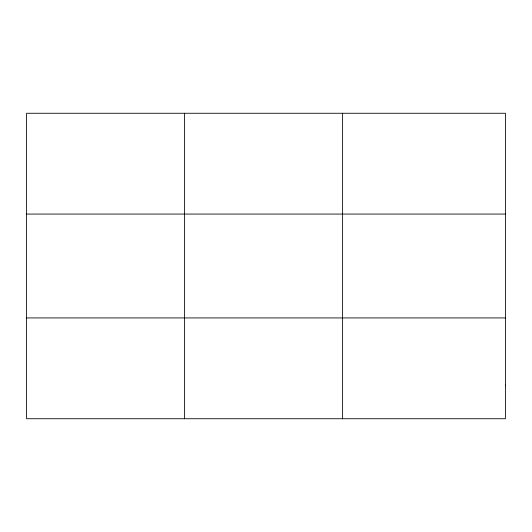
<?xml version="1.0" encoding="UTF-8"?>
<svg xmlns="http://www.w3.org/2000/svg" width="532" height="532" viewBox="0 0 532 532"><rect width="100%" height="100%" fill="white"/><g stroke="black" fill="none" stroke-linecap="round" stroke-linejoin="round"><path stroke-width="0.8" d="M184.604 418.731L184.604 113.269M342.608 418.731L342.608 113.269M26.6 214.07L505.4 214.07M26.6 317.93L505.4 317.93M505.4 385.128L505.4 418.731L26.6 418.731L26.6 113.269L505.4 113.269L505.4 385.128"/></g></svg>
